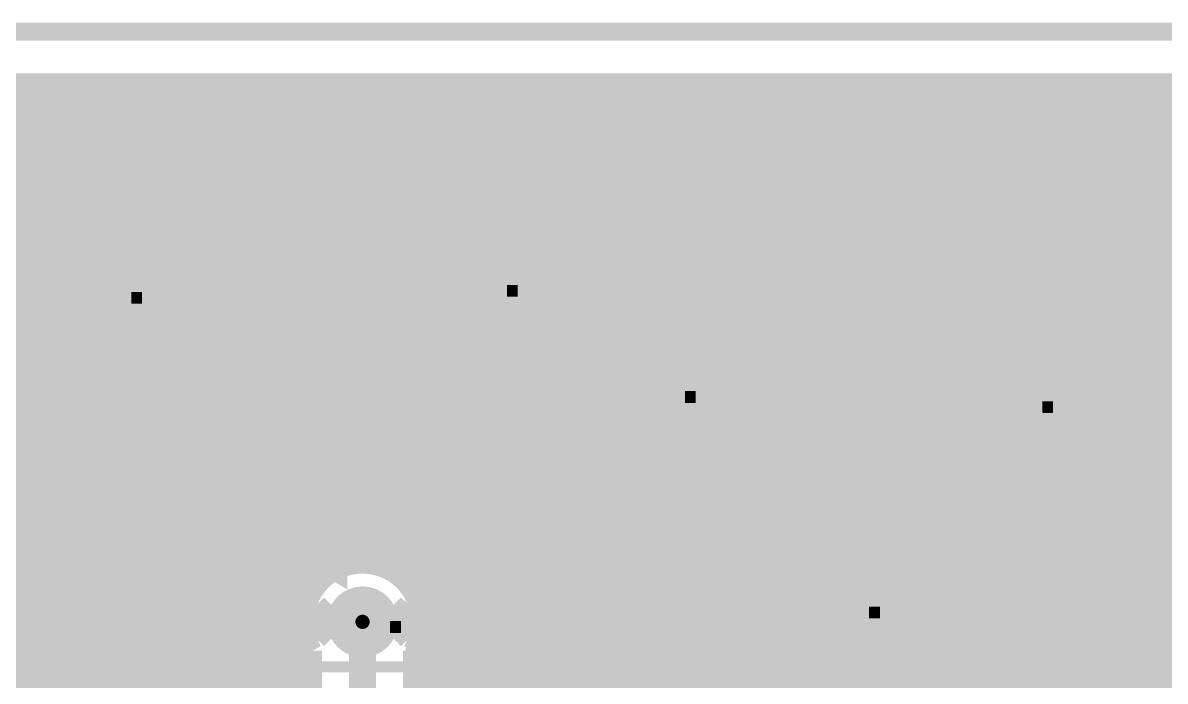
# Model space of a CAD drawing. Extents: x -10 to 131, y -93 to 209.
# Drawn here: x 86.65 to 102.77, y 199.82 to 209.12 of the extents above; entities that cross this region are included whole.
import ezdxf

# ---------------------------------------------------------------- set-up
doc = ezdxf.new("R2010")
doc.units = 0
doc.header["$MEASUREMENT"] = 0
doc.layers.get('0').update_dxf_attribs({"linetype": 'CONTINUOUS'})
for name, color, linetype in [('22-303-0_ASB', 7, 'CONTINUOUS'), ('22-303-0_AST', 7, 'CONTINUOUS'), ('22-303-0_BOT', 2, 'CONTINUOUS'), ('22-303-0_DRD', 6, 'CONTINUOUS'), ('22-303-0_DRL', 1, 'CONTINUOUS'), ('22-303-0_GND', 3, 'CONTINUOUS'), ('22-303-0_IN1', 10, 'CONTINUOUS'), ('22-303-0_SMT', 9, 'CONTINUOUS'), ('22-303-0_SPT', 11, 'CONTINUOUS'), ('22-303-0_SST', 8, 'CONTINUOUS'), ('22-303-0_TOP', 15, 'CONTINUOUS'), ('THRUHOLE_TAP', 2, 'CONTINUOUS')]:
    doc.layers.add(name, color=color, linetype=linetype)

# ---------------------------------------------------------------- blocks, each defined once
blk = doc.blocks.new('ROUND_70')
at = {"const_width": 0.29972}
blk.add_lwpolyline([(-0.14986, 0, 1), (0.14986, 0, 1)], format="xyb", close=True, dxfattribs=at)
blk = doc.blocks.new('ROUND_117')
at = {"const_width": 0.10033}
blk.add_lwpolyline([(-0.050164, 0, 1), (0.050164, 0, 1)], format="xyb", close=True, dxfattribs=at)
blk = doc.blocks.new('ROUND_100')
at = {"const_width": 0.50038}
blk.add_lwpolyline([(-0.25019, 0, 1), (0.25019, 0, 1)], format="xyb", close=True, dxfattribs=at)
blk = doc.blocks.new('RECTANGLE_3')
blk.add_solid([(0.4826, 0.4064), (0.4826, -0.4064), (-0.4826, 0.4064), (-0.4826, -0.4064)])
blk = doc.blocks.new('RECTANGLE_44')
blk.add_solid([(0.7239, 0.7493), (0.7239, -0.7493), (-0.7239, 0.7493), (-0.7239, -0.7493)])
blk = doc.blocks.new('ROUND_108')
at = {"const_width": 0.10033}
blk.add_lwpolyline([(-0.050164, 0, 1), (0.050164, 0, 1)], format="xyb", close=True, dxfattribs=at)

msp = doc.modelspace()

# ---------------------------------------------------------------- linework, layer by layer
at = {"layer": '22-303-0_ASB', "const_width": 0.254}
msp.add_lwpolyline([(111.00054, 208.99374), (111.00054, 198.99376), (116.0018, 198.99376), (116.0018, 208.99374), (130.50012, 208.99374), (130.50012, -31.00578), (-9.4996, -31.00578), (-9.4996, 208.99374), (111.00054, 208.99374)], dxfattribs=at)
at = {"layer": '22-303-0_AST'}
for points, const_width in [([(111.00054, 208.99374), (111.00054, 198.99376), (116.0018, 198.99376), (116.0018, 208.99374), (130.50012, 208.99374), (130.50012, -31.00578), (-9.4996, -31.00578), (-9.4996, 208.99374), (111.00054, 208.99374)], 0.254), ([(88.93556, 203.40066), (88.93556, 203.04506), (89.10574, 202.92568), (89.27592, 202.92568), (89.44356, 203.04506), (89.44356, 203.40066), (88.42756, 203.40066)], 0.1524), ([(89.7255, 200.4695), (89.7255, 203.3905), (88.0872, 203.3905), (88.0872, 200.4695), (89.7255, 200.4695)], 0.1524), ([(93.1545, 203.3905), (93.1545, 200.4695), (94.7928, 200.4695), (94.7928, 203.3905), (93.1545, 203.3905)], 0.1524), ([(94.02826, 203.38796), (94.02826, 203.03236), (94.1959, 202.91552), (94.36608, 202.91552), (94.53626, 203.03236), (94.53626, 203.38796), (93.52026, 203.38796)], 0.1524), ([(88.93556, 203.10348), (88.42756, 202.92568)], 0.1524), ([(94.02826, 203.09332), (93.52026, 202.91552)], 0.1524), ([(88.42756, 202.20686), (88.42756, 202.44308)], 0.1524), ([(88.42756, 202.3237), (89.44356, 202.3237), (89.27592, 202.44308)], 0.1524), ([(93.52026, 202.19416), (93.52026, 202.43292)], 0.1524), ([(93.52026, 202.31354), (94.53626, 202.31354), (94.36608, 202.43292)], 0.1524), ([(88.59774, 201.8411), (88.42756, 201.72426), (88.42756, 201.4855), (88.59774, 201.36866), (88.76792, 201.36866), (89.10574, 201.60488), (89.44356, 201.36866), (89.44356, 201.8411)], 0.1524), ([(93.6879, 201.83094), (93.52026, 201.71156), (93.52026, 201.47534), (93.6879, 201.35596), (93.85808, 201.35596), (94.1959, 201.59472), (94.53626, 201.35596), (94.53626, 201.83094)], 0.1524), ([(95.25, 201.93), (95.25, 196.85), (97.79, 196.85), (97.79, 201.93), (95.25, 201.93)], 0.1524), ([(102.87, 196.85), (102.87, 201.93), (100.33, 201.93), (100.33, 196.85), (102.87, 196.85)], 0.1524), ([(88.93556, 200.94448), (88.93556, 200.58888), (88.76792, 200.53046), (88.59774, 200.53046), (88.42756, 200.58888), (88.42756, 200.94448), (88.59774, 201.0029), (88.76792, 201.0029), (89.44356, 200.76668)], 0.1524), ([(93.6879, 200.99274), (93.52026, 200.87336), (93.52026, 200.63714), (93.6879, 200.51776), (93.85808, 200.51776), (94.1959, 200.75652), (94.53626, 200.51776), (94.53626, 200.99274)], 0.1524), ([(96.51492, 200.86066), (96.51492, 200.50506), (96.6851, 200.38568), (96.85528, 200.38568), (97.02292, 200.50506), (97.02292, 200.86066), (96.00692, 200.86066)], 0.1524), ([(96.51492, 200.56348), (96.00692, 200.38568)], 0.1524), ([(101.4349, 200.59396), (101.4349, 200.23836), (101.60254, 200.11898), (101.77272, 200.11898), (101.9429, 200.23836), (101.9429, 200.59396), (100.9269, 200.59396)], 0.1524), ([(101.4349, 200.29678), (100.9269, 200.11898)], 0.1524), ([(92.5068, 200.025), (87.9348, 200.025), (87.9348, 196.85), (92.5068, 196.85), (92.5068, 200.025)], 0.1524), ([(96.00692, 199.66686), (96.00692, 199.90308)], 0.1524), ([(96.00692, 199.78624), (97.02292, 199.78624), (96.85528, 199.90308)], 0.1524)]:
    msp.add_lwpolyline(points, dxfattribs=dict(at, const_width=const_width))
at = {"layer": '22-303-0_BOT'}
for points, const_width in [([(110.363, 208.28), (-8.636, 208.28)], 0.254), ([(86.6902, 208.28), (86.6902, 195.69176)], 0.254), ([(86.9188, 208.28), (86.9188, 195.74764)], 0.254), ([(87.1474, 208.28), (87.1474, 195.73748)], 0.254), ([(87.376, 208.28), (87.376, 195.6562)], 0.254), ([(87.6046, 208.28), (87.6046, 195.47332)], 0.254), ([(87.8332, 208.28), (87.8332, 191.4906)], 0.254), ([(88.0618, 208.28), (88.0618, 191.4906)], 0.254), ([(88.2904, 208.28), (88.2904, 191.4906)], 0.254), ([(88.519, 208.28), (88.519, 191.4906)], 0.254), ([(88.7476, 208.28), (88.7476, 191.4906)], 0.254), ([(88.9762, 208.28), (88.9762, 191.4906)], 0.254), ([(89.2048, 208.28), (89.2048, 191.4906)], 0.254), ([(89.4334, 208.28), (89.4334, 191.4906)], 0.254), ([(89.662, 208.28), (89.662, 191.4906)], 0.254), ([(89.8906, 208.28), (89.8906, 191.4906)], 0.254), ([(90.1192, 208.28), (90.1192, 191.4906)], 0.254), ([(90.3478, 208.28), (90.3478, 191.4906)], 0.254), ([(90.5764, 208.28), (90.5764, 191.4906)], 0.254), ([(90.805, 208.28), (90.805, 201.15784)], 0.254), ([(91.0336, 208.28), (91.0336, 201.3585)], 0.254), ([(91.2622, 208.28), (91.2622, 201.4474)], 0.254), ([(91.4908, 208.28), (91.4908, 201.46518)], 0.254), ([(91.7194, 208.28), (91.7194, 201.41692)], 0.254), ([(91.948, 208.28), (91.948, 201.28738)], 0.254), ([(92.1766, 208.28), (92.1766, 200.9902)], 0.254), ([(92.4052, 208.28), (92.4052, 191.4906)], 0.254), ([(92.6338, 208.28), (92.6338, 191.4906)], 0.254), ([(92.8624, 208.28), (92.8624, 191.4906)], 0.254), ([(93.091, 208.28), (93.091, 191.4906)], 0.254), ([(93.3196, 208.28), (93.3196, 191.4906)], 0.254), ([(93.5482, 208.28), (93.5482, 191.4906)], 0.254), ([(93.7768, 208.28), (93.7768, 191.4906)], 0.254), ([(94.0054, 208.28), (94.0054, 191.4906)], 0.254), ([(94.234, 208.28), (94.234, 191.4906)], 0.254), ([(94.4626, 208.28), (94.4626, 191.4906)], 0.254), ([(94.6912, 208.28), (94.6912, 191.4906)], 0.254), ([(94.9198, 208.28), (94.9198, 191.4906)], 0.254), ([(95.1484, 208.28), (95.1484, 191.4906)], 0.254), ([(95.377, 208.28), (95.377, 191.4906)], 0.254), ([(95.6056, 208.28), (95.6056, 191.4906)], 0.254), ([(95.8342, 208.28), (95.8342, 191.4906)], 0.254), ([(96.0628, 208.28), (96.0628, 191.4906)], 0.254), ([(96.2914, 208.28), (96.2914, 191.4906)], 0.254), ([(96.52, 208.28), (96.52, 191.4906)], 0.254), ([(96.7486, 208.28), (96.7486, 191.4906)], 0.254), ([(96.9772, 208.28), (96.9772, 191.4906)], 0.254), ([(97.2058, 208.28), (97.2058, 191.4906)], 0.254), ([(97.4344, 208.28), (97.4344, 191.4906)], 0.254), ([(97.663, 208.28), (97.663, 191.4906)], 0.254), ([(97.8916, 208.28), (97.8916, 191.4906)], 0.254), ([(98.1202, 208.28), (98.1202, 191.4906)], 0.254), ([(98.3488, 208.28), (98.3488, 191.4906)], 0.254), ([(98.5774, 208.28), (98.5774, 191.4906)], 0.254), ([(98.806, 208.28), (98.806, 191.4906)], 0.254), ([(99.0346, 208.28), (99.0346, 191.4906)], 0.254), ([(99.2632, 208.28), (99.2632, 191.4906)], 0.254), ([(99.4918, 208.28), (99.4918, 191.4906)], 0.254), ([(99.7204, 208.28), (99.7204, 191.4906)], 0.254), ([(99.949, 208.28), (99.949, 191.4906)], 0.254), ([(100.1776, 208.28), (100.1776, 191.4906)], 0.254), ([(100.4062, 208.28), (100.4062, 191.4906)], 0.254), ([(100.6348, 208.28), (100.6348, 191.4906)], 0.254), ([(100.8634, 208.28), (100.8634, 191.4906)], 0.254), ([(101.092, 208.28), (101.092, 191.4906)], 0.254), ([(101.3206, 208.28), (101.3206, 191.4906)], 0.254), ([(101.5492, 208.28), (101.5492, 191.4906)], 0.254), ([(101.7778, 208.28), (101.7778, 191.4906)], 0.254), ([(102.0064, 208.28), (102.0064, 191.4906)], 0.254), ([(102.235, 208.28), (102.235, 191.4906)], 0.254), ([(102.4636, 208.28), (102.4636, 191.4906)], 0.254), ([(102.6922, 208.28), (102.6922, 191.4906)], 0.254), ([(110.363, 208.0768), (-8.636, 208.0768)], 0.254), ([(110.363, 207.8482), (-8.636, 207.8482)], 0.254), ([(110.363, 207.6196), (-8.636, 207.6196)], 0.254), ([(110.363, 207.391), (-8.636, 207.391)], 0.254), ([(110.363, 207.1624), (-8.636, 207.1624)], 0.254), ([(110.363, 206.9338), (-8.636, 206.9338)], 0.254), ([(110.363, 206.7052), (-6.06044, 206.7052)], 0.254), ([(110.363, 206.4766), (-5.66166, 206.4766)], 0.254), ([(110.363, 206.248), (-5.47878, 206.248)], 0.254), ([(110.363, 206.0194), (-5.38226, 206.0194)], 0.254), ([(110.363, 205.7908), (-5.34416, 205.7908)], 0.254), ([(110.363, 205.5622), (-5.35686, 205.5622)], 0.254), ([(110.363, 205.3336), (-5.42798, 205.3336)], 0.254), ([(110.363, 205.105), (-5.56768, 205.105)], 0.254), ([(110.363, 204.8764), (-5.83184, 204.8764)], 0.254), ([(110.363, 204.6478), (-8.636, 204.6478)], 0.254), ([(110.363, 204.4192), (-8.636, 204.4192)], 0.254), ([(110.363, 204.1906), (-8.636, 204.1906)], 0.254), ([(110.363, 203.962), (-8.636, 203.962)], 0.254), ([(110.363, 203.7334), (-8.636, 203.7334)], 0.254), ([(110.363, 203.5048), (-8.636, 203.5048)], 0.254), ([(110.363, 203.2762), (-8.636, 203.2762)], 0.254), ([(106.91622, 203.0476), (16.58366, 203.0476)], 0.254), ([(104.42702, 202.819), (16.8783, 202.819)], 0.254), ([(104.1908, 202.5904), (17.04848, 202.5904)], 0.254), ([(104.06126, 202.3618), (17.14754, 202.3618)], 0.254), ([(104.00284, 202.1332), (17.19834, 202.1332)], 0.254), ([(103.99522, 201.9046), (17.20342, 201.9046)], 0.254), ([(104.04094, 201.676), (17.16532, 201.676)], 0.254), ([(91.25966, 201.4474), (17.07896, 201.4474)], 0.254), ([(104.15016, 201.4474), (91.62034, 201.4474)], 0.254), ([(90.8558, 201.2188), (16.9291, 201.2188)], 0.254), ([(104.35082, 201.2188), (92.02166, 201.2188)], 0.254), ([(90.7034, 200.9902), (16.67764, 200.9902)], 0.254), ([(104.87406, 200.9902), (92.1766, 200.9902)], 0.254), ([(90.63736, 200.7616), (-8.636, 200.7616)], 0.254), ([(110.363, 200.7616), (92.2401, 200.7616)], 0.254), ([(91.44, 196.215), (91.44, 200.66)], 0.381), ([(90.64244, 200.533), (-8.636, 200.533)], 0.254), ([(110.363, 200.533), (92.23756, 200.533)], 0.254), ([(90.71356, 200.3044), (-8.636, 200.3044)], 0.254), ([(110.363, 200.3044), (92.1639, 200.3044)], 0.254), ([(92.1766, 200.32726), (92.1766, 196.5452)], 0.254), ([(90.7415, 200.2536), (90.7415, 196.6214)], 0.254), ([(92.1385, 200.2536), (92.1385, 196.6214)], 0.254), ([(90.7415, 200.0758), (-8.636, 200.0758)], 0.254), ([(110.363, 200.0758), (92.1385, 200.0758)], 0.254), ([(90.7415, 199.8472), (-8.636, 199.8472)], 0.254), ([(110.363, 199.8472), (92.1385, 199.8472)], 0.254)]:
    msp.add_lwpolyline(points, dxfattribs=dict(at, const_width=const_width))
at = {"layer": '22-303-0_BOT', "const_width": 0.254}
for points in [[(91.44, 201.46772, 0.4142136), (90.63228, 200.66)], [(92.24772, 200.66, 0.4142136), (91.44, 201.46772)], [(90.63228, 200.66, 0.132503), (90.74185, 200.2538)], [(92.1385, 200.2536, 0.1325032), (92.24812, 200.66)]]:
    msp.add_lwpolyline(points, format="xyb", dxfattribs=at)
at = {"layer": '22-303-0_DRD', "const_width": 0.254}
for points in [[(111.00054, 208.99374), (111.00054, 198.99376), (116.0018, 198.99376), (116.0018, 208.99374), (130.50012, 208.99374), (130.50012, -31.00578), (-9.4996, -31.00578), (-9.4996, 208.99374), (111.00054, 208.99374)], [(90.805, 200.406), (91.44, 201.041)], [(91.44, 201.041), (92.075, 200.406)], [(90.805, 200.914), (90.805, 200.406)], [(91.44, 200.279), (90.805, 200.914)], [(92.075, 200.914), (91.44, 200.279)], [(92.075, 200.406), (92.075, 200.914)]]:
    msp.add_lwpolyline(points, dxfattribs=at)
at = {"layer": '22-303-0_DRL', "const_width": 0.254}
msp.add_lwpolyline([(111.00054, 208.99374), (111.00054, 198.99376), (116.0018, 198.99376), (116.0018, 208.99374), (130.50012, 208.99374), (130.50012, -31.00578), (-9.4996, -31.00578), (-9.4996, 208.99374), (111.00054, 208.99374)], dxfattribs=at)
at = {"layer": '22-303-0_GND', "const_width": 0.254}
msp.add_lwpolyline([(111.00054, 208.99374), (111.00054, 198.99376), (116.0018, 198.99376), (116.0018, 208.99374), (130.50012, 208.99374), (130.50012, -31.00578), (-9.4996, -31.00578), (-9.4996, 208.99374), (111.00054, 208.99374)], dxfattribs=at)
at = {"layer": '22-303-0_SST', "const_width": 0.1524}
for points in [[(93.97746, 206.19212), (93.97746, 205.93812), (94.1197, 205.85176), (94.2594, 205.85176), (94.40164, 205.93812), (94.40164, 206.19212), (93.55582, 206.19212)], [(88.67648, 206.09306), (88.67648, 205.83906), (88.81618, 205.7527), (88.95842, 205.7527), (89.09812, 205.83906), (89.09812, 206.09306), (88.2523, 206.09306)], [(93.97746, 205.97876), (93.55582, 205.85176)], [(88.67648, 205.8797), (88.2523, 205.7527)], [(93.55582, 205.25232), (93.55582, 205.41996)], [(93.55582, 205.33614), (94.40164, 205.33614), (94.2594, 205.41996)], [(88.2523, 205.15326), (88.2523, 205.3209)], [(88.2523, 205.23708), (89.09812, 205.23708), (88.95842, 205.3209)], [(93.69552, 204.90434), (93.55582, 204.82052), (93.55582, 204.65034), (93.69552, 204.56652), (93.83776, 204.56652), (94.1197, 204.7367), (94.40164, 204.56652), (94.40164, 204.90434)], [(88.392, 204.80528), (88.2523, 204.72146), (88.2523, 204.55128), (88.392, 204.46746), (88.53424, 204.46746), (88.81618, 204.63764), (89.09812, 204.46746), (89.09812, 204.80528)], [(96.48698, 204.68844), (96.48698, 204.43444), (96.62922, 204.35062), (96.76892, 204.35062), (96.91116, 204.43444), (96.91116, 204.68844), (96.06534, 204.68844)], [(101.53396, 204.54874), (101.53396, 204.29474), (101.67366, 204.20838), (101.8159, 204.20838), (101.9556, 204.29474), (101.9556, 204.54874), (101.10978, 204.54874)], [(96.48698, 204.47762), (96.06534, 204.35062)], [(93.69552, 204.21854), (93.55582, 204.13472), (93.55582, 203.96454), (93.69552, 203.88072), (93.83776, 203.88072), (94.1197, 204.0509), (94.40164, 203.88072), (94.40164, 204.21854)], [(101.53396, 204.33538), (101.10978, 204.20838)], [(88.67648, 204.07884), (88.67648, 203.82484), (88.53424, 203.78166), (88.392, 203.78166), (88.2523, 203.82484), (88.2523, 204.07884), (88.392, 204.11948), (88.53424, 204.11948), (89.09812, 203.95184)], [(96.06534, 203.74864), (96.06534, 203.91882)], [(96.06534, 203.83246), (96.91116, 203.83246), (96.76892, 203.91882)], [(101.10978, 203.60894), (101.10978, 203.77658)], [(101.10978, 203.69276), (101.9556, 203.69276), (101.8159, 203.77658)], [(96.20504, 203.4032), (96.06534, 203.31684), (96.06534, 203.1492), (96.20504, 203.06284), (96.34728, 203.06284), (96.62922, 203.23302), (96.91116, 203.06284), (96.91116, 203.4032)], [(89.7255, 200.4695), (89.7255, 203.3905), (88.0872, 203.3905), (88.0872, 200.4695), (89.7255, 200.4695)], [(93.1545, 203.3905), (93.1545, 200.4695), (94.7928, 200.4695), (94.7928, 203.3905), (93.1545, 203.3905)], [(101.24948, 203.26096), (101.10978, 203.17714), (101.10978, 203.00696), (101.24948, 202.92314), (101.39172, 202.92314), (101.67366, 203.09332), (101.9556, 202.92314), (101.9556, 203.26096)], [(96.06534, 202.37704), (96.06534, 202.7174), (96.62922, 202.37704), (96.76892, 202.37704), (96.91116, 202.42022), (96.91116, 202.67422), (96.76892, 202.7174)], [(101.39172, 202.23734), (101.39172, 202.57516), (101.9556, 202.40752), (101.9556, 202.32116), (101.10978, 202.32116)], [(91.1479, 201.93762), (90.44178, 201.93762), (90.29954, 201.9808), (90.29954, 202.2348), (90.44178, 202.27798), (91.1479, 202.27798)], [(92.04452, 201.78776), (91.90482, 201.83094), (91.90482, 202.08494), (92.04452, 202.12812), (92.6084, 202.12812), (92.75064, 202.08494), (92.75064, 201.83094), (92.6084, 201.78776)], [(95.25, 201.93), (97.79, 201.93), (97.79, 196.85), (95.25, 196.85), (95.25, 201.93)], [(102.87, 196.85), (100.33, 196.85), (100.33, 201.93), (102.87, 201.93), (102.87, 196.85)], [(99.09048, 201.64806), (99.09048, 201.39406), (99.23018, 201.3077), (99.37242, 201.3077), (99.51212, 201.39406), (99.51212, 201.64806), (98.6663, 201.64806)], [(90.44178, 201.59218), (90.29954, 201.50582), (90.29954, 201.33818), (90.44178, 201.25182), (90.58148, 201.25182), (90.86342, 201.422), (91.1479, 201.25182), (91.1479, 201.59218)], [(92.32646, 201.14514), (92.32646, 201.39914), (92.4687, 201.44232), (92.6084, 201.44232), (92.75064, 201.39914), (92.75064, 201.14514), (92.6084, 201.10196), (92.4687, 201.10196), (91.90482, 201.27214)], [(99.09048, 201.4347), (98.6663, 201.3077)], [(90.44178, 200.90638), (90.29954, 200.82002), (90.29954, 200.65238), (90.44178, 200.56602), (90.58148, 200.56602), (90.86342, 200.7362), (91.1479, 200.56602), (91.1479, 200.90638)], [(98.6663, 200.70826), (98.6663, 200.8759)], [(98.6663, 200.79208), (99.51212, 200.79208), (99.37242, 200.8759)], [(91.90482, 200.50252), (91.90482, 200.67016)], [(91.90482, 200.58634), (92.75064, 200.58634), (92.6084, 200.67016)], [(98.94824, 200.02246), (98.94824, 200.36028), (99.51212, 200.19264), (99.51212, 200.10628), (98.6663, 200.10628)], [(92.2528, 200.025), (92.4814, 200.025), (92.4814, 196.85), (87.9348, 196.85), (87.9348, 200.025), (92.2528, 200.025)], [(93.218, 199.644), (92.71, 200.152)], [(87.24646, 199.84212), (87.24646, 199.58812), (87.3887, 199.50176), (87.5284, 199.50176), (87.67064, 199.58812), (87.67064, 199.84212), (86.82482, 199.84212)]]:
    msp.add_lwpolyline(points, dxfattribs=at)
at = {"layer": '22-303-0_TOP', "const_width": 0.381}
for points in [[(107.50042, 205.03896), (107.50042, 204.65542), (106.299, 203.454), (94.869, 203.454), (94.0562, 202.6412), (93.98, 202.6412)], [(93.98, 202.6412), (88.9, 202.6412)], [(88.9, 201.2188), (89.7382, 201.2188), (90.17, 200.787), (90.17, 197.993), (89.662, 197.485), (88.9, 197.485)], [(93.98, 201.2188), (93.98, 198.8312)], [(91.44, 200.66), (91.44, 199.4408), (91.4908, 199.39)], [(101.6, 200.6473), (96.52, 200.6473)]]:
    msp.add_lwpolyline(points, dxfattribs=at)

# ---------------------------------------------------------------- block references
at = {"layer": '22-303-0_BOT'}
msp.add_blockref('ROUND_70', (91.44, 200.66), dxfattribs=at)
at = {"layer": '22-303-0_DRL'}
msp.add_blockref('ROUND_117', (91.44, 200.66), dxfattribs=at)
at = {"layer": '22-303-0_GND'}
msp.add_blockref('ROUND_100', (91.44, 200.66), dxfattribs=at)
at = {"layer": '22-303-0_IN1'}
msp.add_blockref('ROUND_70', (91.44, 200.66), dxfattribs=at)
at = {"layer": '22-303-0_SMT'}
for name, p in [('RECTANGLE_3', (88.9, 202.6412)), ('RECTANGLE_3', (93.98, 202.6412)), ('RECTANGLE_3', (88.9, 201.2188)), ('RECTANGLE_3', (93.98, 201.2188)), ('RECTANGLE_44', (96.52, 200.6473)), ('RECTANGLE_44', (101.6, 200.6473))]:
    msp.add_blockref(name, p, dxfattribs=at)
at = {"layer": '22-303-0_SPT'}
for name, p in [('RECTANGLE_3', (88.9, 202.6412)), ('RECTANGLE_3', (93.98, 202.6412)), ('RECTANGLE_3', (88.9, 201.2188)), ('RECTANGLE_3', (93.98, 201.2188)), ('RECTANGLE_44', (96.52, 200.6473)), ('RECTANGLE_44', (101.6, 200.6473))]:
    msp.add_blockref(name, p, dxfattribs=at)
at = {"layer": '22-303-0_TOP'}
for name, p in [('RECTANGLE_3', (88.9, 202.6412)), ('RECTANGLE_3', (93.98, 202.6412)), ('RECTANGLE_3', (88.9, 201.2188)), ('RECTANGLE_3', (93.98, 201.2188)), ('RECTANGLE_44', (96.52, 200.6473)), ('RECTANGLE_44', (101.6, 200.6473)), ('ROUND_70', (91.44, 200.66))]:
    msp.add_blockref(name, p, dxfattribs=at)
at = {"layer": 'THRUHOLE_TAP'}
msp.add_blockref('ROUND_108', (91.44, 200.66), dxfattribs=at)

doc.saveas('drawing.dxf')
